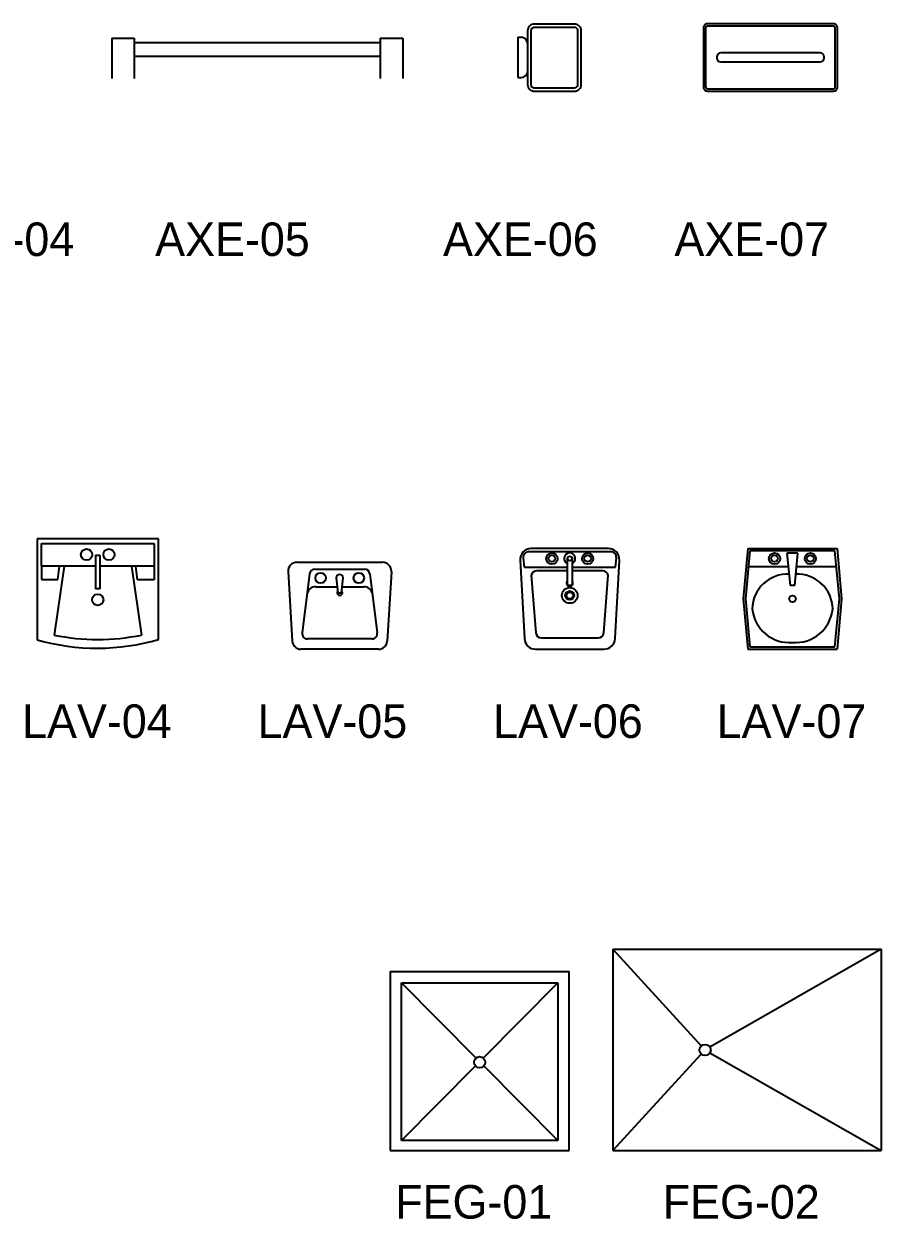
# Model space of a CAD drawing. Header units: millimetres. Extents: x 203.7 to 271.7, y 165.9 to 194.2.
# Drawn here: x 254.32 to 258.15, y 181.14 to 186.48 of the extents above; entities that cross this region are included whole.
import ezdxf

# ---------------------------------------------------------------- set-up
doc = ezdxf.new("R2010")
doc.units = ezdxf.units.MM
doc.layers.add('ACCESORI', color=252, linetype='Continuous')
doc.layers.add('MUROS', color=7, linetype='Continuous')

# ---------------------------------------------------------------- blocks, each defined once
blk = doc.blocks.new('TOALL')
at = {"layer": 'MUROS'}
for p, q in [((-0.325, 0.09), (-0.325, 0)), ((-0.325, 0.09), (-0.275, 0.09)), ((-0.275, 0.09), (-0.275, 0)), ((0.275, 0.09), (0.275, 0)), ((0.275, 0.09), (0.325, 0.09)), ((0.325, 0.09), (0.325, 0)), ((-0.275, 0.08), (0.275, 0.08)), ((-0.275, 0.05), (0.275, 0.05))]:
    blk.add_line(p, q, dxfattribs=at)
blk = doc.blocks.new('AXE-07')
for p, q in [((-0.145, 0.066), (-0.145, -0.066)), ((0.141, 0.07), (-0.141, 0.07)), ((0.145, -0.066), (0.145, 0.066)), ((-0.12, 0.001), (-0.12, -0.001)), ((0.111, 0.01), (-0.111, 0.01)), ((0.12, -0.001), (0.12, 0.001)), ((-0.111, -0.01), (0.111, -0.01)), ((-0.141, -0.07), (0.141, -0.07))]:
    blk.add_line(p, q)
blk.add_lwpolyline([(0.141, -0.075, 0.414214), (0.15, -0.066), (0.15, 0.066, 0.414214), (0.141, 0.075), (-0.141, 0.075, 0.414214), (-0.15, 0.066), (-0.15, -0.066, 0.414214), (-0.141, -0.075)], format="xyb", close=True)
for centre, radius, start, end in [((-0.141, 0.066), 0.004, 90, 180), ((0.141, 0.066), 0.004, 0, 90), ((-0.111, 0.001), 0.009, 90, 180), ((0.111, 0.001), 0.009, 0, 90), ((-0.111, -0.001), 0.009, 180, 270), ((0.111, -0.001), 0.009, 270, 0), ((-0.141, -0.066), 0.004, 180, 270), ((0.141, -0.066), 0.004, 270, 360)]:
    blk.add_arc(centre, radius, start, end)
blk = doc.blocks.new('AXE-06')
for p, q in [((0.0002, 0.0301), (0.0002, -0.0299)), ((0.0002, 0.0301), (0.0052, 0.0301)), ((0.0002, -0.0299), (0.0052, -0.0299))]:
    blk.add_line(p, q)
for points in [[(0.015, 0.0398), (0.015, -0.0402, 0.414214), (0.025, -0.0502), (0.085, -0.0502, 0.414214), (0.095, -0.0402), (0.095, 0.0398, 0.414214), (0.085, 0.0498), (0.025, 0.0498, 0.414214)], [(0.02, 0.0398), (0.02, -0.0402, 0.414214), (0.025, -0.0452), (0.085, -0.0452, 0.414214), (0.09, -0.0402), (0.09, 0.0398, 0.414214), (0.085, 0.0448), (0.025, 0.0448, 0.414214)]]:
    blk.add_lwpolyline(points, format="xyb", close=True)
for centre, start, end in [((0.0052, 0.0201), 0, 90), ((0.0052, -0.0199), 270, 0)]:
    blk.add_arc(centre, 0.01, start, end)

msp = doc.modelspace()

# ---------------------------------------------------------------- linework, layer by layer
at = {"layer": 'ACCESORI'}
for p, q in [((254.3764, 184.1805), (254.3764, 183.7295)), ((254.9192, 184.1805), (254.3764, 184.1805)), ((254.9192, 183.7316), (254.9192, 184.1805)), ((254.3955, 184.1606), (254.8991, 184.1606)), ((254.3955, 184.0598), (254.3955, 184.1606)), ((254.6373, 184.1077), (254.6373, 183.9571)), ((254.6373, 184.1077), (254.657, 184.1077)), ((254.657, 184.1077), (254.657, 183.9571)), ((254.8991, 184.1606), (254.8991, 184.0598)), ((256.9409, 184.1231), (256.5747, 184.1231)), ((256.9297, 184.1381), (256.5854, 184.1381)), ((257.5531, 184.1381), (257.5331, 183.9131)), ((257.5631, 184.1281), (257.5431, 183.9131)), ((257.5531, 184.1381), (257.9531, 184.1381)), ((257.9431, 184.1281), (257.5631, 184.1281)), ((257.7285, 184.1179), (257.7431, 183.9731)), ((257.7773, 184.1179), (257.7285, 184.1179)), ((257.7631, 183.9731), (257.7773, 184.1179)), ((257.9631, 183.9131), (257.9431, 184.1281)), ((257.9531, 184.1381), (257.9731, 183.9131)), ((254.6374, 184.0598), (254.3955, 184.0598)), ((254.3955, 184.0598), (254.3955, 183.9993)), ((254.4972, 184.0598), (254.4523, 183.7509)), ((254.4692, 183.9993), (254.4767, 184.0598)), ((254.8991, 184.0598), (254.6572, 184.0598)), ((254.7977, 184.0598), (254.8426, 183.7509)), ((254.8257, 183.998), (254.8182, 184.0585)), ((254.8994, 184.0585), (254.8994, 183.998)), ((255.5373, 184.0762), (255.9211, 184.0762)), ((256.5355, 184.0853), (256.555, 183.7353)), ((256.5498, 184.096), (256.5532, 184.0546)), ((256.5532, 184.0546), (256.7476, 184.0546)), ((256.7476, 183.9731), (256.7476, 184.0931)), ((256.7676, 184.0931), (256.7676, 183.9731)), ((256.7676, 184.0546), (256.962, 184.0546)), ((256.9602, 183.7353), (256.9796, 184.0853)), ((256.962, 184.0546), (256.9658, 184.0958)), ((257.5566, 184.0581), (257.7346, 184.0581)), ((257.7714, 184.0581), (257.9496, 184.0581)), ((255.4985, 184.035), (255.5172, 183.7241)), ((255.5945, 184.0247), (255.5615, 183.7604)), ((255.6177, 184.0451), (255.8407, 184.0451)), ((255.7137, 184.0062), (255.7214, 183.9402)), ((255.737, 183.9402), (255.7448, 184.0062)), ((255.8639, 184.0247), (255.8969, 183.7604)), ((255.9599, 184.035), (255.9412, 183.7241)), ((256.5855, 184.0192), (256.6057, 183.761)), ((256.7476, 184.0381), (256.6097, 184.0381)), ((256.9054, 184.0381), (256.7676, 184.0381)), ((256.9095, 183.761), (256.9296, 184.0192)), ((254.3955, 183.9993), (254.4692, 183.9993)), ((254.657, 183.9571), (254.6373, 183.9571)), ((254.8994, 183.998), (254.8257, 183.998)), ((255.6217, 183.9674), (255.7182, 183.9674)), ((255.7402, 183.9674), (255.8367, 183.9674)), ((256.7676, 183.9731), (256.7476, 183.9731)), ((257.7631, 183.9731), (257.7431, 183.9731)), ((255.7214, 183.9402), (255.737, 183.9402)), ((257.5331, 183.9131), (257.5531, 183.6881)), ((257.5431, 183.9131), (257.5631, 183.6981)), ((257.9431, 183.6981), (257.9631, 183.9131)), ((257.9731, 183.9131), (257.9531, 183.6881)), ((255.8738, 183.7342), (255.5847, 183.7342)), ((256.6306, 183.7381), (256.8846, 183.7381)), ((255.9024, 183.6876), (255.556, 183.6876)), ((256.6049, 183.6881), (256.9103, 183.6881)), ((257.5531, 183.6881), (257.9531, 183.6881)), ((257.5631, 183.6981), (257.9431, 183.6981)), ((256.9494, 182.3465), (256.9494, 181.4465)), ((256.9494, 182.3465), (257.3456, 181.9149)), ((256.9494, 182.3465), (258.1494, 182.3465)), ((258.1494, 182.3465), (257.3842, 181.9089)), ((258.1494, 182.3465), (258.1494, 181.4465)), ((255.9547, 182.2465), (255.9547, 181.4465)), ((255.9547, 182.2465), (256.7547, 182.2465)), ((256.7547, 181.4465), (256.7547, 182.2465)), ((256.0047, 181.4915), (256.0047, 182.1965)), ((256.3384, 181.8605), (256.0047, 182.1965)), ((256.0047, 182.1965), (256.7047, 182.1965)), ((256.371, 181.8605), (256.7047, 182.1965)), ((256.7047, 182.1965), (256.7047, 181.4915)), ((256.9494, 181.4465), (257.3456, 181.8781)), ((257.3842, 181.8841), (258.1494, 181.4465)), ((256.3359, 181.8251), (256.0047, 181.4915)), ((256.3735, 181.8251), (256.7047, 181.4915)), ((256.7047, 181.4915), (256.0047, 181.4915)), ((255.9547, 181.4465), (256.7547, 181.4465)), ((256.9494, 181.4465), (258.1494, 181.4465))]:
    msp.add_line(p, q, dxfattribs=at)
for centre, radius in [((254.5973, 184.1109), 0.0251), ((254.6975, 184.1109), 0.0251), ((256.6776, 184.0931), 0.025), ((256.6776, 184.0931), 0.015), ((256.8376, 184.0931), 0.025), ((256.8376, 184.0931), 0.015), ((257.6731, 184.0931), 0.025), ((257.6731, 184.0931), 0.015), ((257.8331, 184.0931), 0.025), ((257.8331, 184.0931), 0.015), ((256.7576, 184.0931), 0.01), ((255.6437, 184.0062), 0.0233), ((255.8147, 184.0062), 0.0233), ((256.7576, 183.9281), 0.035), ((256.7576, 183.9281), 0.02), ((254.6474, 183.9087), 0.025), ((256.7576, 183.9281), 0.015), ((257.7531, 183.9131), 0.015), ((257.3625, 181.8965), 0.025), ((256.3547, 181.8415), 0.025)]:
    msp.add_circle(centre, radius, dxfattribs=at)
for centre, radius, start, end in [((256.5854, 184.0881), 0.05, 90, 183.1798), ((256.5747, 184.0981), 0.025, 90, 184.6722), ((256.7576, 184.0931), 0.025, 293.5782, 246.4218), ((256.9297, 184.0881), 0.05, 356.8202, 90), ((256.9409, 184.0981), 0.025, 354.7099, 90), ((255.5373, 184.0373), 0.0389, 90, 183.4336), ((255.9211, 184.0373), 0.0389, 356.5664, 90), ((255.6177, 184.0218), 0.0233, 90, 172.875), ((255.7292, 184.0062), 0.0155, 0, 180), ((255.8407, 184.0218), 0.0233, 7.125, 90), ((255.8407, 184.0218), 0.0233, 7.125, 90), ((256.6097, 184.0131), 0.025, 90, 165.8143), ((256.9054, 184.0131), 0.025, 14.1857, 90), ((257.7309, 183.8655), 0.1577, 87.355, 179.0652), ((257.7754, 183.8655), 0.1577, 0.9348, 92.645), ((255.6217, 183.9285), 0.0389, 90, 172.875), ((255.7292, 183.9402), 0.0117, 138.1701, 41.8299), ((255.8367, 183.9285), 0.0389, 7.125, 90), ((256.7576, 183.9831), 0.0142, 134.6262, 45.1925), ((257.7397, 183.8849), 0.1674, 185.7674, 274.6215), ((257.7666, 183.8849), 0.1674, 265.3785, 354.2326), ((254.6475, 184.726), 0.9944, 258.6815, 281.3185), ((255.5847, 183.7575), 0.0233, 172.875, 270), ((255.8738, 183.7575), 0.0233, 270, 7.125), ((256.6049, 183.7381), 0.05, 183.1798, 270), ((256.6306, 183.7631), 0.025, 184.7636, 270), ((256.8846, 183.7631), 0.025, 270, 355.2364), ((256.9103, 183.7381), 0.05, 270, 356.8202), ((254.6443, 184.6762), 0.9838, 254.2027, 286.2271), ((255.556, 183.7265), 0.0389, 183.4336, 270), ((255.9024, 183.7265), 0.0389, 270, 356.5664)]:
    msp.add_arc(centre, radius, start, end, dxfattribs=at)

# ---------------------------------------------------------------- block references
for name, p, xscale, yscale, zscale in [('AXE-06', (256.5241, 186.333), 3, 3, 3), ('AXE-07', (257.6548, 186.333), 2, 2, 2), ('TOALL', (255.3607, 186.2393), 2, 2, 2)]:
    msp.add_blockref(name, p, dxfattribs=dict(at, xscale=xscale, yscale=yscale, zscale=zscale))

# ---------------------------------------------------------------- texts
for s, p in [('AXE-04', (253.8511, 185.4455)), ('AXE-05', (254.904, 185.4455)), ('AXE-06', (256.1911, 185.4455)), ('AXE-07', (257.2255, 185.4455)), ('LAV-04', (254.309, 183.2912)), ('LAV-05', (255.3619, 183.2912)), ('LAV-06', (256.4149, 183.2912)), ('LAV-07', (257.4143, 183.2912)), ('FEG-01', (255.9771, 181.1425)), ('FEG-02', (257.1729, 181.1425))]:
    msp.add_text(s, height=0.15).set_placement(p)

doc.saveas('drawing.dxf')
